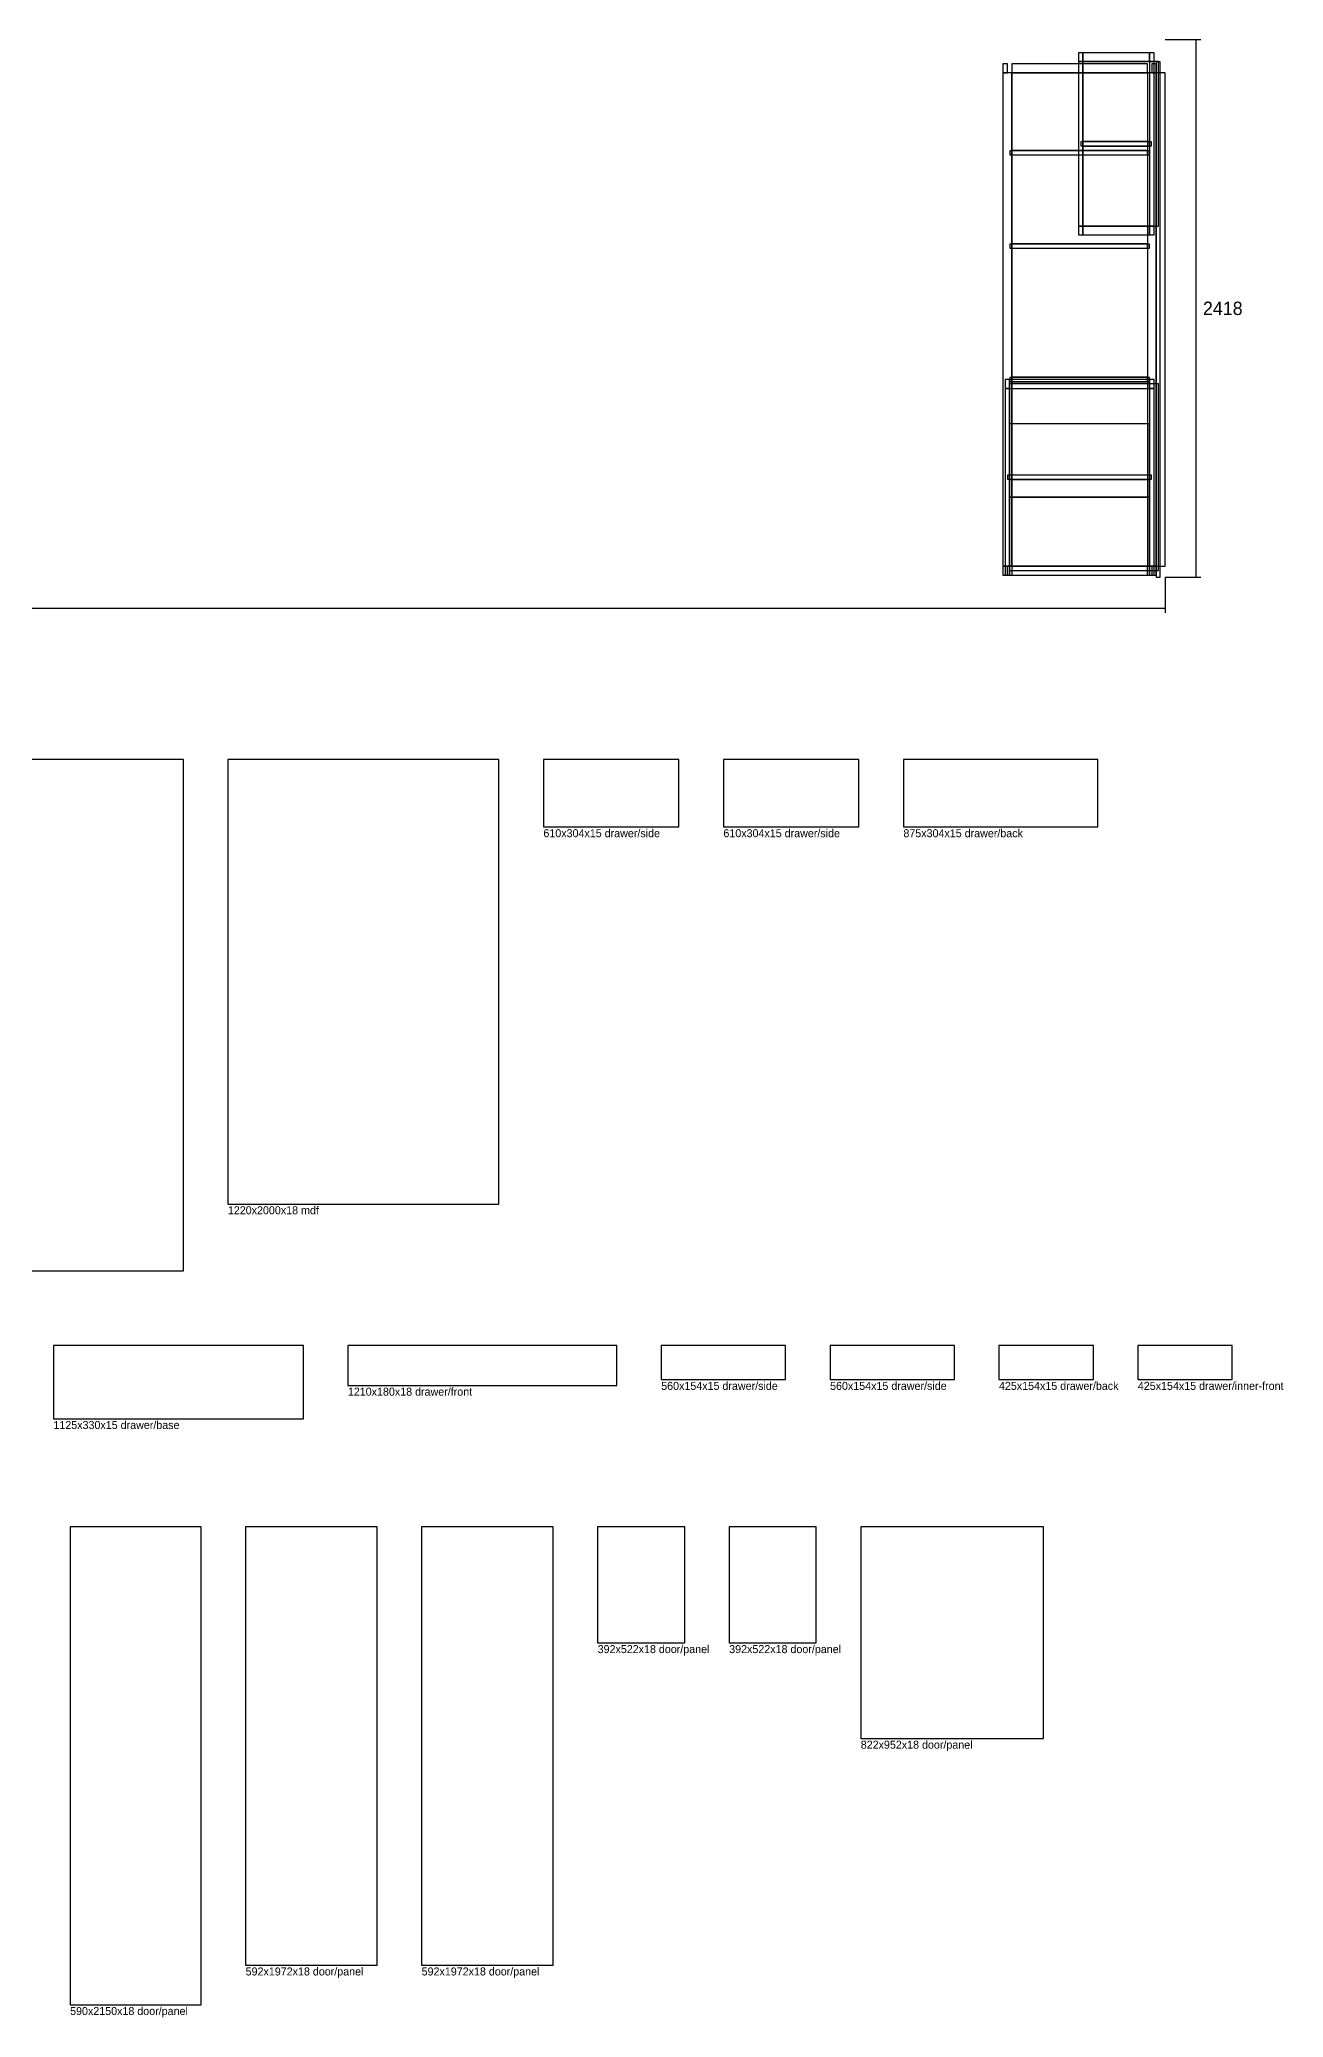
# Model space of a CAD drawing. Header units: millimetres. Extents: x 0 to 31630, y -6679 to 16403.
# Drawn here: x 26032 to 31630, y -6479 to 2418 of the extents above; entities that cross this region are included whole.
import ezdxf

# ---------------------------------------------------------------- set-up
doc = ezdxf.new("R2010")
doc.units = ezdxf.units.MM
for name, color, linetype in [('BOARDS', 3, 'CONTINUOUS'), ('CUTSHEET', 6, 'CONTINUOUS'), ('DIMS', 2, 'CONTINUOUS'), ('FITTINGS', 5, 'CONTINUOUS'), ('MEMBERS', 1, 'CONTINUOUS'), ('TEXT', 4, 'CONTINUOUS')]:
    doc.layers.add(name, color=color, linetype=linetype)

msp = doc.modelspace()

# ---------------------------------------------------------------- linework, layer by layer
at = {"layer": 'BOARDS'}
for p, q in [((31076, 2318), (31058, 2318)), ((31058, 2318), (31058, 0)), ((31076, 0), (31076, 2318)), ((31037, 1958), (30719, 1958)), ((30719, 1958), (30719, 1940)), ((31037, 1958), (30719, 1958)), ((30719, 1958), (30719, 1940)), ((31037, 1958), (30719, 1958)), ((30719, 1958), (30719, 1940)), ((31037, 1940), (31037, 1958)), ((31037, 1940), (31037, 1958)), ((31037, 1940), (31037, 1958)), ((31027, 1918), (30399, 1918)), ((30399, 1918), (30399, 1900)), ((30399, 1900), (31027, 1900)), ((30719, 1940), (31037, 1940)), ((30719, 1940), (31037, 1940)), ((30719, 1940), (31037, 1940)), ((31027, 1900), (31027, 1918)), ((31027, 1498), (30399, 1498)), ((30399, 1498), (30399, 1480)), ((30399, 1480), (31027, 1480)), ((31027, 1480), (31027, 1498)), ((31027, 898), (30399, 898)), ((30399, 898), (30399, 880)), ((31027, 880), (31027, 898)), ((30399, 880), (31027, 880)), ((31037, 458), (30389, 458)), ((30389, 458), (30389, 440)), ((31037, 440), (31037, 458)), ((30389, 440), (31037, 440)), ((31058, 0), (31076, 0))]:
    msp.add_line(p, q, dxfattribs=at)
at = {"layer": 'CUTSHEET'}
for p, q in [((26680, -820), (25070, -820)), ((26680, -3120), (26680, -820)), ((28100, -820), (26880, -820)), ((26880, -820), (26880, -2820)), ((28100, -2820), (28100, -820)), ((28910, -820), (28300, -820)), ((28300, -820), (28300, -1124)), ((28910, -1124), (28910, -820)), ((29720, -820), (29110, -820)), ((29110, -820), (29110, -1124)), ((29720, -1124), (29720, -820)), ((30795, -820), (29920, -820)), ((29920, -820), (29920, -1124)), ((30795, -1124), (30795, -820)), ((28300, -1124), (28910, -1124)), ((29110, -1124), (29720, -1124)), ((29920, -1124), (30795, -1124)), ((26880, -2820), (28100, -2820)), ((25070, -3120), (26680, -3120)), ((27220, -3456), (26095, -3456)), ((26095, -3456), (26095, -3786)), ((27220, -3786), (27220, -3456)), ((28630, -3456), (27420, -3456)), ((27420, -3456), (27420, -3636)), ((28630, -3636), (28630, -3456)), ((29390, -3456), (28830, -3456)), ((28830, -3456), (28830, -3610)), ((29390, -3610), (29390, -3456)), ((30150, -3456), (29590, -3456)), ((29590, -3456), (29590, -3610)), ((30150, -3610), (30150, -3456)), ((30775, -3456), (30350, -3456)), ((30350, -3456), (30350, -3610)), ((30775, -3610), (30775, -3456)), ((31400, -3456), (30975, -3456)), ((30975, -3456), (30975, -3610)), ((31400, -3610), (31400, -3456)), ((27420, -3636), (28630, -3636)), ((28830, -3610), (29390, -3610)), ((29590, -3610), (30150, -3610)), ((30350, -3610), (30775, -3610)), ((30975, -3610), (31400, -3610)), ((26095, -3786), (27220, -3786)), ((26760, -4272), (26170, -4272)), ((26170, -4272), (26170, -6422)), ((26760, -6422), (26760, -4272)), ((27552, -4272), (26960, -4272)), ((26960, -4272), (26960, -6244)), ((27552, -6244), (27552, -4272)), ((28344, -4272), (27752, -4272)), ((27752, -4272), (27752, -6244)), ((28344, -6244), (28344, -4272)), ((28936, -4272), (28544, -4272)), ((28544, -4272), (28544, -4794)), ((28936, -4794), (28936, -4272)), ((29528, -4272), (29136, -4272)), ((29136, -4272), (29136, -4794)), ((29528, -4794), (29528, -4272)), ((30550, -4272), (29728, -4272)), ((29728, -4272), (29728, -5224)), ((30550, -5224), (30550, -4272)), ((28544, -4794), (28936, -4794)), ((29136, -4794), (29528, -4794)), ((29728, -5224), (30550, -5224)), ((26960, -6244), (27552, -6244)), ((27752, -6244), (28344, -6244)), ((26170, -6422), (26760, -6422))]:
    msp.add_line(p, q, dxfattribs=at)
at = {"layer": 'DIMS'}
for p, q in [((31098, 2418), (31258, 2418)), ((31238, 0), (31238, 2418)), ((31098, 0), (31098, -160)), ((31098, 0), (31258, 0)), ((14818, -140), (31098, -140))]:
    msp.add_line(p, q, dxfattribs=at)
at = {"layer": 'FITTINGS'}
for p, q in [((31068, 2319), (30728, 2319)), ((30728, 2319), (30728, 1579)), ((31068, 2319), (30728, 2319)), ((30728, 2319), (30728, 1579)), ((31068, 2319), (30728, 2319)), ((30728, 2319), (30728, 1579)), ((31068, 2319), (30728, 2319)), ((30728, 2319), (30728, 1579)), ((31068, 1579), (31068, 2319)), ((31068, 1579), (31068, 2319)), ((31068, 1579), (31068, 2319)), ((31068, 1579), (31068, 2319)), ((31098, 2269), (30408, 2269)), ((30408, 2269), (30408, 49)), ((31098, 49), (31098, 2269)), ((30728, 1579), (31068, 1579)), ((30728, 1579), (31068, 1579)), ((30728, 1579), (31068, 1579)), ((30728, 1579), (31068, 1579)), ((31068, 869), (30398, 869)), ((30398, 869), (30398, 29)), ((31068, 869), (30398, 869)), ((30398, 869), (30398, 29)), ((31068, 869), (30398, 869)), ((30398, 869), (30398, 29)), ((31068, 869), (30398, 869)), ((30398, 869), (30398, 29)), ((31068, 29), (31068, 869)), ((31068, 29), (31068, 869)), ((31068, 29), (31068, 869)), ((31068, 29), (31068, 869)), ((31028, 689), (30398, 689)), ((30398, 689), (30398, 359)), ((31028, 359), (31028, 689)), ((31028, 359), (30398, 359)), ((30398, 359), (30398, 29)), ((30398, 359), (31028, 359)), ((31028, 29), (31028, 359)), ((30398, 29), (31028, 29)), ((30398, 29), (31068, 29)), ((30398, 29), (31068, 29)), ((30398, 29), (31068, 29)), ((30398, 29), (31068, 29)), ((30408, 49), (31098, 49))]:
    msp.add_line(p, q, dxfattribs=at)
at = {"layer": 'MEMBERS'}
for p, q in [((30728, 2359), (30708, 2359)), ((30708, 2359), (30708, 2319)), ((30728, 2359), (30708, 2359)), ((30708, 2359), (30708, 2319)), ((30728, 2359), (30708, 2359)), ((30708, 2359), (30708, 2319)), ((30728, 2359), (30708, 2359)), ((30708, 2359), (30708, 2319)), ((30728, 2359), (30708, 2359)), ((30708, 2359), (30708, 2319)), ((30728, 2319), (30708, 2319)), ((30708, 2319), (30708, 1579)), ((30728, 2319), (30708, 2319)), ((30708, 2319), (30708, 1579)), ((30728, 2319), (30708, 2319)), ((30708, 2319), (30708, 1579)), ((30728, 2319), (30708, 2319)), ((30708, 2319), (30708, 1579)), ((30728, 2319), (30708, 2319)), ((30708, 2319), (30708, 1579)), ((30728, 2319), (30708, 2319)), ((30708, 2319), (30708, 1579)), ((30708, 2319), (30728, 2319)), ((30708, 2319), (30728, 2319)), ((30708, 2319), (30728, 2319)), ((30708, 2319), (30728, 2319)), ((30708, 2319), (30728, 2319)), ((30728, 2319), (30728, 2359)), ((30728, 2319), (30728, 2359)), ((30728, 2319), (30728, 2359)), ((30728, 2319), (30728, 2359)), ((30728, 2319), (30728, 2359)), ((31028, 2359), (30728, 2359)), ((30728, 2359), (30728, 2319)), ((31028, 2359), (30728, 2359)), ((30728, 2359), (30728, 2319)), ((31028, 2359), (30728, 2359)), ((30728, 2359), (30728, 2319)), ((31028, 2359), (30728, 2359)), ((30728, 2359), (30728, 2319)), ((31028, 2359), (30728, 2359)), ((30728, 2359), (30728, 2319)), ((31028, 2359), (30728, 2359)), ((30728, 2359), (30728, 2319)), ((30728, 1579), (30728, 2319)), ((30728, 1579), (30728, 2319)), ((30728, 1579), (30728, 2319)), ((30728, 1579), (30728, 2319)), ((30728, 1579), (30728, 2319)), ((30728, 1579), (30728, 2319)), ((30728, 2319), (31028, 2319)), ((30728, 2319), (31028, 2319)), ((30728, 2319), (31028, 2319)), ((30728, 2319), (31028, 2319)), ((30728, 2319), (31028, 2319)), ((30728, 2319), (31028, 2319)), ((31048, 2359), (31028, 2359)), ((31028, 2359), (31028, 2319)), ((31048, 2359), (31028, 2359)), ((31028, 2359), (31028, 2319)), ((31048, 2359), (31028, 2359)), ((31028, 2359), (31028, 2319)), ((31048, 2359), (31028, 2359)), ((31028, 2359), (31028, 2319)), ((31048, 2359), (31028, 2359)), ((31028, 2359), (31028, 2319)), ((31028, 2319), (31028, 2359)), ((31028, 2319), (31028, 2359)), ((31028, 2319), (31028, 2359)), ((31028, 2319), (31028, 2359)), ((31028, 2319), (31028, 2359)), ((31028, 2319), (31028, 2359)), ((31048, 2319), (31028, 2319)), ((31028, 2319), (31028, 1579)), ((31048, 2319), (31028, 2319)), ((31028, 2319), (31028, 1579)), ((31048, 2319), (31028, 2319)), ((31028, 2319), (31028, 1579)), ((31048, 2319), (31028, 2319)), ((31028, 2319), (31028, 1579)), ((31048, 2319), (31028, 2319)), ((31028, 2319), (31028, 1579)), ((31048, 2319), (31028, 2319)), ((31028, 2319), (31028, 1579)), ((31028, 2319), (31048, 2319)), ((31028, 2319), (31048, 2319)), ((31028, 2319), (31048, 2319)), ((31028, 2319), (31048, 2319)), ((31028, 2319), (31048, 2319)), ((31048, 2319), (31048, 2359)), ((31048, 2319), (31048, 2359)), ((31048, 2319), (31048, 2359)), ((31048, 2319), (31048, 2359)), ((31048, 2319), (31048, 2359)), ((31048, 1579), (31048, 2319)), ((31048, 1579), (31048, 2319)), ((31048, 1579), (31048, 2319)), ((31048, 1579), (31048, 2319)), ((31048, 1579), (31048, 2319)), ((31048, 1579), (31048, 2319)), ((30388, 2309), (30368, 2309)), ((30368, 2309), (30368, 2269)), ((30388, 2309), (30368, 2309)), ((30368, 2309), (30368, 2269)), ((30408, 2269), (30368, 2269)), ((30368, 2269), (30368, 49)), ((30408, 2269), (30368, 2269)), ((30368, 2269), (30368, 49)), ((30408, 2269), (30368, 2269)), ((30368, 2269), (30368, 49)), ((30368, 2269), (30388, 2269)), ((30368, 2269), (30388, 2269)), ((30388, 2269), (30388, 2309)), ((30388, 2269), (30388, 2309)), ((31018, 2309), (30408, 2309)), ((30408, 2309), (30408, 2269)), ((31018, 2309), (30408, 2309)), ((30408, 2309), (30408, 2269)), ((31018, 2309), (30408, 2309)), ((30408, 2309), (30408, 2269)), ((30408, 49), (30408, 2269)), ((30408, 49), (30408, 2269)), ((30408, 49), (30408, 2269)), ((30408, 2269), (31018, 2269)), ((30408, 2269), (31018, 2269)), ((30408, 2269), (31018, 2269)), ((31018, 2269), (31018, 2309)), ((31018, 2269), (31018, 2309)), ((31018, 2269), (31018, 2309)), ((31058, 2269), (31018, 2269)), ((31018, 2269), (31018, 49)), ((31058, 2269), (31018, 2269)), ((31018, 2269), (31018, 49)), ((31058, 2269), (31018, 2269)), ((31018, 2269), (31018, 49)), ((31058, 2309), (31038, 2309)), ((31038, 2309), (31038, 2269)), ((31058, 2309), (31038, 2309)), ((31038, 2309), (31038, 2269)), ((31038, 2269), (31058, 2269)), ((31038, 2269), (31058, 2269)), ((31058, 2269), (31058, 2309)), ((31058, 2269), (31058, 2309)), ((31058, 49), (31058, 2269)), ((31058, 49), (31058, 2269)), ((31058, 49), (31058, 2269)), ((31028, 1959), (30728, 1959)), ((30728, 1959), (30728, 1939)), ((31028, 1959), (30728, 1959)), ((30728, 1959), (30728, 1939)), ((31028, 1959), (30728, 1959)), ((30728, 1959), (30728, 1939)), ((31028, 1959), (30728, 1959)), ((30728, 1959), (30728, 1939)), ((31028, 1959), (30728, 1959)), ((30728, 1959), (30728, 1939)), ((31028, 1939), (31028, 1959)), ((31028, 1939), (31028, 1959)), ((31028, 1939), (31028, 1959)), ((31028, 1939), (31028, 1959)), ((31028, 1939), (31028, 1959)), ((31018, 1919), (30408, 1919)), ((30408, 1919), (30408, 1899)), ((31018, 1919), (30408, 1919)), ((30408, 1919), (30408, 1899)), ((30408, 1899), (31018, 1899)), ((30408, 1899), (31018, 1899)), ((30728, 1939), (31028, 1939)), ((30728, 1939), (31028, 1939)), ((30728, 1939), (31028, 1939)), ((30728, 1939), (31028, 1939)), ((30728, 1939), (31028, 1939)), ((31018, 1899), (31018, 1919)), ((31018, 1899), (31018, 1919)), ((30708, 1579), (30728, 1579)), ((30708, 1579), (30728, 1579)), ((30708, 1579), (30728, 1579)), ((30708, 1579), (30728, 1579)), ((30708, 1579), (30728, 1579)), ((30708, 1579), (30728, 1579)), ((30728, 1579), (30708, 1579)), ((30708, 1579), (30708, 1539)), ((30728, 1579), (30708, 1579)), ((30708, 1579), (30708, 1539)), ((30728, 1579), (30708, 1579)), ((30708, 1579), (30708, 1539)), ((30728, 1579), (30708, 1579)), ((30708, 1579), (30708, 1539)), ((30728, 1579), (30708, 1579)), ((30708, 1579), (30708, 1539)), ((30708, 1539), (30728, 1539)), ((30708, 1539), (30728, 1539)), ((30708, 1539), (30728, 1539)), ((30708, 1539), (30728, 1539)), ((30708, 1539), (30728, 1539)), ((30728, 1539), (30728, 1579)), ((30728, 1539), (30728, 1579)), ((30728, 1539), (30728, 1579)), ((30728, 1539), (30728, 1579)), ((30728, 1539), (30728, 1579)), ((31028, 1579), (30728, 1579)), ((30728, 1579), (30728, 1539)), ((31028, 1579), (30728, 1579)), ((30728, 1579), (30728, 1539)), ((31028, 1579), (30728, 1579)), ((30728, 1579), (30728, 1539)), ((31028, 1579), (30728, 1579)), ((30728, 1579), (30728, 1539)), ((31028, 1579), (30728, 1579)), ((30728, 1579), (30728, 1539)), ((31028, 1579), (30728, 1579)), ((30728, 1579), (30728, 1539)), ((30728, 1539), (31028, 1539)), ((30728, 1539), (31028, 1539)), ((30728, 1539), (31028, 1539)), ((30728, 1539), (31028, 1539)), ((30728, 1539), (31028, 1539)), ((30728, 1539), (31028, 1539)), ((31028, 1579), (31048, 1579)), ((31028, 1579), (31048, 1579)), ((31028, 1579), (31048, 1579)), ((31028, 1579), (31048, 1579)), ((31028, 1579), (31048, 1579)), ((31028, 1579), (31048, 1579)), ((31048, 1579), (31028, 1579)), ((31028, 1579), (31028, 1539)), ((31048, 1579), (31028, 1579)), ((31028, 1579), (31028, 1539)), ((31048, 1579), (31028, 1579)), ((31028, 1579), (31028, 1539)), ((31048, 1579), (31028, 1579)), ((31028, 1579), (31028, 1539)), ((31048, 1579), (31028, 1579)), ((31028, 1579), (31028, 1539)), ((31028, 1539), (31028, 1579)), ((31028, 1539), (31028, 1579)), ((31028, 1539), (31028, 1579)), ((31028, 1539), (31028, 1579)), ((31028, 1539), (31028, 1579)), ((31028, 1539), (31028, 1579)), ((31028, 1539), (31048, 1539)), ((31028, 1539), (31048, 1539)), ((31028, 1539), (31048, 1539)), ((31028, 1539), (31048, 1539)), ((31028, 1539), (31048, 1539)), ((31048, 1539), (31048, 1579)), ((31048, 1539), (31048, 1579)), ((31048, 1539), (31048, 1579)), ((31048, 1539), (31048, 1579)), ((31048, 1539), (31048, 1579)), ((31018, 1499), (30408, 1499)), ((30408, 1499), (30408, 1479)), ((31018, 1499), (30408, 1499)), ((30408, 1499), (30408, 1479)), ((30408, 1479), (31018, 1479)), ((30408, 1479), (31018, 1479)), ((31018, 1479), (31018, 1499)), ((31018, 1479), (31018, 1499)), ((31018, 899), (30408, 899)), ((30408, 899), (30408, 879)), ((31018, 899), (30408, 899)), ((30408, 899), (30408, 879)), ((31018, 879), (31018, 899)), ((31018, 879), (31018, 899)), ((30398, 889), (30378, 889)), ((30378, 889), (30378, 849)), ((30398, 889), (30378, 889)), ((30378, 889), (30378, 849)), ((30398, 889), (30378, 889)), ((30378, 889), (30378, 849)), ((30398, 889), (30378, 889)), ((30378, 889), (30378, 849)), ((30398, 889), (30378, 889)), ((30378, 889), (30378, 849)), ((30398, 849), (30378, 849)), ((30378, 849), (30378, 49)), ((30398, 849), (30378, 849)), ((30378, 849), (30378, 49)), ((30398, 849), (30378, 849)), ((30378, 849), (30378, 49)), ((30398, 849), (30378, 849)), ((30378, 849), (30378, 49)), ((30398, 849), (30378, 849)), ((30378, 849), (30378, 49)), ((30398, 849), (30378, 849)), ((30378, 849), (30378, 49)), ((30378, 849), (30398, 849)), ((30378, 849), (30398, 849)), ((30378, 849), (30398, 849)), ((30378, 849), (30398, 849)), ((30378, 849), (30398, 849)), ((30398, 849), (30398, 889)), ((30398, 849), (30398, 889)), ((30398, 849), (30398, 889)), ((30398, 849), (30398, 889)), ((30398, 849), (30398, 889)), ((31028, 889), (30398, 889)), ((30398, 889), (30398, 849)), ((31028, 889), (30398, 889)), ((30398, 889), (30398, 849)), ((31028, 889), (30398, 889)), ((30398, 889), (30398, 849)), ((31028, 889), (30398, 889)), ((30398, 889), (30398, 849)), ((31028, 889), (30398, 889)), ((30398, 889), (30398, 849)), ((31028, 889), (30398, 889)), ((30398, 889), (30398, 849)), ((30398, 49), (30398, 849)), ((30398, 49), (30398, 849)), ((30398, 49), (30398, 849)), ((30398, 49), (30398, 849)), ((30398, 49), (30398, 849)), ((30398, 49), (30398, 849)), ((30398, 849), (31028, 849)), ((30398, 849), (31028, 849)), ((30398, 849), (31028, 849)), ((30398, 849), (31028, 849)), ((30398, 849), (31028, 849)), ((30398, 849), (31028, 849)), ((30408, 879), (31018, 879)), ((30408, 879), (31018, 879)), ((31048, 889), (31028, 889)), ((31028, 889), (31028, 849)), ((31048, 889), (31028, 889)), ((31028, 889), (31028, 849)), ((31048, 889), (31028, 889)), ((31028, 889), (31028, 849)), ((31048, 889), (31028, 889)), ((31028, 889), (31028, 849)), ((31048, 889), (31028, 889)), ((31028, 889), (31028, 849)), ((31028, 849), (31028, 889)), ((31028, 849), (31028, 889)), ((31028, 849), (31028, 889)), ((31028, 849), (31028, 889)), ((31028, 849), (31028, 889)), ((31028, 849), (31028, 889)), ((31048, 849), (31028, 849)), ((31028, 849), (31028, 49)), ((31048, 849), (31028, 849)), ((31028, 849), (31028, 49)), ((31048, 849), (31028, 849)), ((31028, 849), (31028, 49)), ((31048, 849), (31028, 849)), ((31028, 849), (31028, 49)), ((31048, 849), (31028, 849)), ((31028, 849), (31028, 49)), ((31048, 849), (31028, 849)), ((31028, 849), (31028, 49)), ((31028, 849), (31048, 849)), ((31028, 849), (31048, 849)), ((31028, 849), (31048, 849)), ((31028, 849), (31048, 849)), ((31028, 849), (31048, 849)), ((31048, 849), (31048, 889)), ((31048, 849), (31048, 889)), ((31048, 849), (31048, 889)), ((31048, 849), (31048, 889)), ((31048, 849), (31048, 889)), ((31048, 49), (31048, 849)), ((31048, 49), (31048, 849)), ((31048, 49), (31048, 849)), ((31048, 49), (31048, 849)), ((31048, 49), (31048, 849)), ((31048, 49), (31048, 849)), ((31028, 459), (30398, 459)), ((30398, 459), (30398, 439)), ((31028, 459), (30398, 459)), ((30398, 459), (30398, 439)), ((31028, 439), (31028, 459)), ((31028, 439), (31028, 459)), ((30398, 439), (31028, 439)), ((30398, 439), (31028, 439)), ((30368, 49), (30408, 49)), ((30368, 49), (30408, 49)), ((30368, 49), (30408, 49)), ((30388, 49), (30368, 49)), ((30368, 49), (30368, 9)), ((30388, 49), (30368, 49)), ((30368, 49), (30368, 9)), ((30368, 9), (30388, 9)), ((30368, 9), (30388, 9)), ((30378, 49), (30398, 49)), ((30378, 49), (30398, 49)), ((30378, 49), (30398, 49)), ((30378, 49), (30398, 49)), ((30378, 49), (30398, 49)), ((30378, 49), (30398, 49)), ((30398, 49), (30378, 49)), ((30378, 49), (30378, 9)), ((30398, 49), (30378, 49)), ((30378, 49), (30378, 9)), ((30398, 49), (30378, 49)), ((30378, 49), (30378, 9)), ((30398, 49), (30378, 49)), ((30378, 49), (30378, 9)), ((30398, 49), (30378, 49)), ((30378, 49), (30378, 9)), ((30378, 9), (30398, 9)), ((30378, 9), (30398, 9)), ((30378, 9), (30398, 9)), ((30378, 9), (30398, 9)), ((30378, 9), (30398, 9)), ((30388, 9), (30388, 49)), ((30388, 9), (30388, 49)), ((30398, 9), (30398, 49)), ((30398, 9), (30398, 49)), ((30398, 9), (30398, 49)), ((30398, 9), (30398, 49)), ((30398, 9), (30398, 49)), ((31028, 49), (30398, 49)), ((30398, 49), (30398, 9)), ((31028, 49), (30398, 49)), ((30398, 49), (30398, 9)), ((31028, 49), (30398, 49)), ((30398, 49), (30398, 9)), ((31028, 49), (30398, 49)), ((30398, 49), (30398, 9)), ((31028, 49), (30398, 49)), ((30398, 49), (30398, 9)), ((31028, 49), (30398, 49)), ((30398, 49), (30398, 9)), ((30398, 9), (31028, 9)), ((30398, 9), (31028, 9)), ((30398, 9), (31028, 9)), ((30398, 9), (31028, 9)), ((30398, 9), (31028, 9)), ((30398, 9), (31028, 9)), ((31018, 49), (30408, 49)), ((30408, 49), (30408, 9)), ((31018, 49), (30408, 49)), ((30408, 49), (30408, 9)), ((31018, 49), (30408, 49)), ((30408, 49), (30408, 9)), ((30408, 9), (31018, 9)), ((30408, 9), (31018, 9)), ((30408, 9), (31018, 9)), ((31018, 49), (31058, 49)), ((31018, 49), (31058, 49)), ((31018, 49), (31058, 49)), ((31018, 9), (31018, 49)), ((31018, 9), (31018, 49)), ((31018, 9), (31018, 49)), ((31028, 49), (31048, 49)), ((31028, 49), (31048, 49)), ((31028, 49), (31048, 49)), ((31028, 49), (31048, 49)), ((31028, 49), (31048, 49)), ((31028, 49), (31048, 49)), ((31048, 49), (31028, 49)), ((31028, 49), (31028, 9)), ((31048, 49), (31028, 49)), ((31028, 49), (31028, 9)), ((31048, 49), (31028, 49)), ((31028, 49), (31028, 9)), ((31048, 49), (31028, 49)), ((31028, 49), (31028, 9)), ((31048, 49), (31028, 49)), ((31028, 49), (31028, 9)), ((31028, 9), (31028, 49)), ((31028, 9), (31028, 49)), ((31028, 9), (31028, 49)), ((31028, 9), (31028, 49)), ((31028, 9), (31028, 49)), ((31028, 9), (31028, 49)), ((31028, 9), (31048, 9)), ((31028, 9), (31048, 9)), ((31028, 9), (31048, 9)), ((31028, 9), (31048, 9)), ((31028, 9), (31048, 9)), ((31058, 49), (31038, 49)), ((31038, 49), (31038, 9)), ((31058, 49), (31038, 49)), ((31038, 49), (31038, 9)), ((31038, 9), (31058, 9)), ((31038, 9), (31058, 9)), ((31048, 9), (31048, 49)), ((31048, 9), (31048, 49)), ((31048, 9), (31048, 49)), ((31048, 9), (31048, 49)), ((31048, 9), (31048, 49)), ((31058, 9), (31058, 49)), ((31058, 9), (31058, 49))]:
    msp.add_line(p, q, dxfattribs=at)

# ---------------------------------------------------------------- texts
at = {"layer": 'DIMS'}
msp.add_text('2418', height=60, dxfattribs=at).set_placement((31268, 1179))
at = {"layer": 'TEXT'}
for s, p in [('610x304x15 drawer/side', (28300, -1170)), ('610x304x15 drawer/side', (29110, -1170)), ('875x304x15 drawer/back', (29920, -1170)), ('1220x2000x18 mdf', (26880, -2866)), ('1210x180x18 drawer/front', (27420, -3682)), ('560x154x15 drawer/side', (28830, -3656)), ('560x154x15 drawer/side', (29590, -3656)), ('425x154x15 drawer/back', (30350, -3656)), ('425x154x15 drawer/inner-front', (30975, -3656)), ('1125x330x15 drawer/base', (26095, -3832)), ('392x522x18 door/panel', (28544, -4840)), ('392x522x18 door/panel', (29136, -4840)), ('822x952x18 door/panel', (29728, -5270)), ('592x1972x18 door/panel', (26960, -6290)), ('592x1972x18 door/panel', (27752, -6290)), ('590x2150x18 door/panel', (26170, -6468))]:
    msp.add_text(s, height=36, dxfattribs=at).set_placement(p)

doc.saveas('drawing.dxf')
